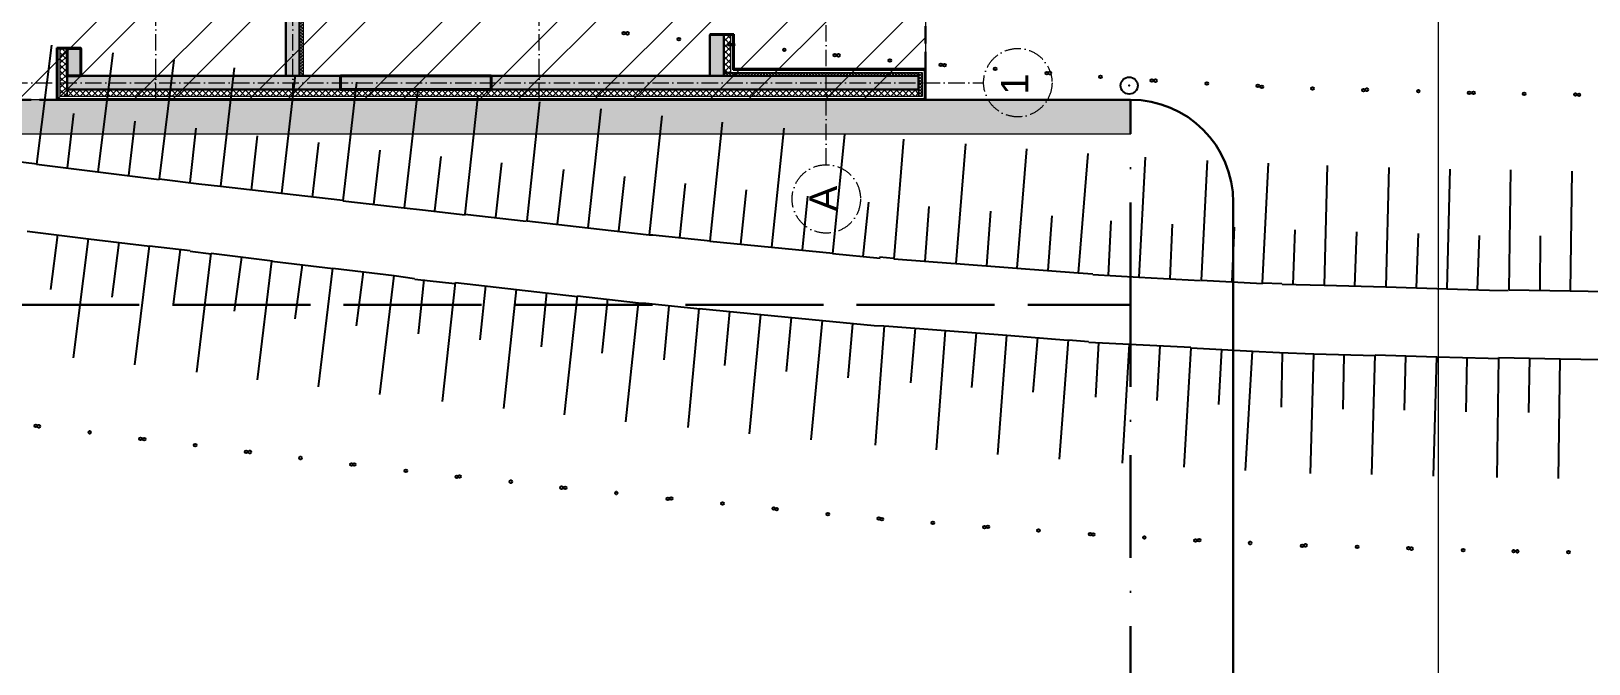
# Model space of a CAD drawing. Header units: millimetres. Extents: x 1353783 to 6492029790, y -7276956 to -512500.
# Drawn here: x 9954548 to 9959102, y -2839358 to -2837507 of the extents above; entities that cross this region are included whole.
import ezdxf

# ---------------------------------------------------------------- set-up
doc = ezdxf.new("R2010")
doc.units = ezdxf.units.MM
for name, pattern in [('( Dashed )', [0.75, 0.5, -0.25]), ('482 Границы районов', [5, 3, -1, 0, -1]), ('ACAD_ISO10W100', [18, 12, -3, 0, -3]), ('CONTI', [0]), ('осевая', [50.800000000000004, 31.75, -6.35, 6.35, -6.35])]:
    doc.linetypes.add(name, pattern=pattern)
doc.layers.get('0').update_dxf_attribs({"lineweight": 5})
doc.layers.get('Defpoints').update_dxf_attribs({"color": 255})
for name, color, linetype, lineweight in [('!A-DIAFRAGM типовой', 142, 'Continuous', 0), ('7земля', 7, 'Continuous', 30), ('DIAFRAGM', 46, 'Continuous', 30), ('Hatch', 254, 'Continuous', 5), ('INSULATION', 81, 'Continuous', 5), ('А_Шахта', 190, 'Continuous', 20), ('ГП-Граница учасика ИЖС', 3, 'Continuous', 5), ('оси', 231, 'осевая', 9)]:
    doc.layers.add(name, color=color, linetype=linetype, lineweight=lineweight)
for name, color, linetype in [('PI_DTUNKNOWN', 250, 'CONTI'), ('SIT_LРЕЛЬЕФ', 7, 'CONTI'), ('Заливка', 7, 'Continuous'), ('РЕЛЬЕФ', 7, 'CONTI')]:
    doc.layers.add(name, color=color, linetype=linetype)
doc.styles.add('GOST Common', font='', dxfattribs={"height": 3})
doc.styles.get('GOST Common').set_extended_font_data('GOST Common')

# ---------------------------------------------------------------- blocks, each defined once
blk = doc.blocks.new('амвамвам')
at = {"lineweight": 30, "ltscale": 100, "true_color": 0x939598}
h = blk.add_hatch(color=252, dxfattribs=at)
h.dxf.hatch_style = 1
h.paths.add_polyline_path([(9742030.65074575, -3578642.915997515), (9742530.65074575, -3578642.915997515), (9742530.65074575, -3569022.919670768), (9728830.65492957, -3569022.919670766), (9728830.667146705, -3580672.919354988), (9725280.645847023, -3580672.919354986), (9725280.645847015, -3593422.918413457), (9745030.641692832, -3593422.918413449), (9745030.641692929, -3592923.334916862), (9725780.652775504, -3592923.334916856), (9725780.65617992, -3581172.921216084), (9729330.654902011, -3581172.918852236), (9729330.654902019, -3569522.919670766), (9742030.651035108, -3569522.496882061)])
h.paths.add_polyline_path([(9742030.651035093, -3581442.915997513), (9742530.651035093, -3581442.915997513), (9742530.651035093, -3586523.336293429), (9742030.652129896, -3586523.336293427)], flags=17)
at = {"color": 251, "lineweight": 15, "ltscale": 100, "true_color": 0x636466}
blk.add_lwpolyline([(9742030.65074575, -3578642.915997515), (9742530.65074575, -3578642.915997515), (9742530.65074575, -3569022.919670768), (9728830.65492957, -3569022.919670766), (9728830.667146705, -3580672.919354988), (9725280.645847023, -3580672.919354986), (9725280.645847015, -3593422.918413457), (9745030.641692832, -3593422.918413449), (9745030.641692929, -3592923.334916862), (9725780.652775504, -3592923.334916856), (9725780.65617992, -3581172.921216084), (9729330.654902011, -3581172.918852236), (9729330.654902019, -3569522.919670766), (9742030.651035108, -3569522.496882061)], close=True, dxfattribs=at)
blk = doc.blocks.new('апрапрапрары')
at = {"layer": '!A-DIAFRAGM типовой', "lineweight": 0, "ltscale": 100, "true_color": 0x000000}
h = blk.add_hatch(color=18, dxfattribs=at)
h.dxf.hatch_style = 1
h.paths.add_polyline_path([(9762950.666445918, -3291176.586493582), (9763150.66644592, -3291176.586448957), (9763150.665553378, -3287176.589189355), (9762950.665553378, -3287176.589233981)])
h = blk.add_hatch(color=18, dxfattribs=at)
h.dxf.hatch_style = 1
h.paths.add_polyline_path([(9763150.665821139, -3290376.58383827), (9763150.665865766, -3290576.58383827), (9764350.66760699, -3290576.583570505), (9764350.667562364, -3290376.583570505)])
h = blk.add_hatch(color=18, dxfattribs=at)
h.dxf.hatch_style = 1
h.paths.add_polyline_path([(9763150.663738219, -3293376.588585836), (9762950.66373822, -3293376.588630463), (9762950.665132817, -3299626.588598399), (9763150.665132817, -3299626.588553772)])
h = blk.add_hatch(color=18, dxfattribs=at)
h.dxf.hatch_style = 1
h.paths.add_polyline_path([(9763150.66582114, -3296576.317386045), (9763150.665865768, -3296776.317386045), (9763750.665667567, -3296776.317252164), (9763750.66562294, -3296576.317252166)])
at = {"layer": 'Hatch', "lineweight": 40, "ltscale": 0.5, "true_color": 0x000000}
for points in [[(9763150.666198052, -3287176.589189353), (9763150.666198052, -3287376.589189355), (9763550.662597442, -3287376.589189355), (9763550.662597442, -3287176.589189355)], [(9763150.666111212, -3293376.588608149), (9762950.666111212, -3293376.588608149), (9762950.666111212, -3291176.586493582), (9763150.666111212, -3291176.586493582)]]:
    blk.add_hatch(color=18, dxfattribs=at).paths.add_polyline_path(points)
at = {"layer": 'INSULATION', "ltscale": 0.5, "true_color": 0x000000}
h = blk.add_hatch(dxfattribs=at)
h.set_pattern_fill('ANSI37', color=18, scale=20, angle=-90.00000000000001)
h.set_pattern_definition([(315, (9768486.899542946, -3287076.588054121), (44.90128060534578, 44.90128060534576), []), (44.99999999999999, (9768486.899542946, -3287076.588054121), (-44.90128060534575, 44.90128060534578), [])])
h.paths.add_polyline_path([(9763550.669943256, -3287076.58805412), (9763550.669943256, -3287176.588054121), (9762850.664600413, -3287176.588054121), (9762850.664600413, -3287076.588054121)])
h = blk.add_hatch(dxfattribs=at)
h.set_pattern_fill('ANSI37', color=18, scale=20)
h.set_pattern_definition([(44.99999999999999, (9762850.664600413, -3293440.348149012), (-44.90128060534578, 44.90128060534577), []), (135, (9762850.664600413, -3293440.348149012), (-44.90128060534577, -44.90128060534576), [])])
h.paths.add_polyline_path([(9762850.664600413, -3287176.588054121), (9762950.664600413, -3287176.588054121), (9762950.664600413, -3299626.588573663), (9762850.664600413, -3299626.588573663)])
h = blk.add_hatch(dxfattribs=at)
h.set_pattern_fill('ANSI37', color=18, scale=9.999997768927232, angle=-90.00000000000006)
h.set_pattern_definition([(314.9999999999999, (9776618.424089354, -3290576.589730035), (22.45063529377169, 22.45063529377164), []), (44.99999999999995, (9776618.424089354, -3290576.589730035), (-22.45063529377164, 22.45063529377169), [])])
h.paths.add_polyline_path([(9769300.633700384, -3290576.589730036), (9769300.633700384, -3290626.589718881), (9763150.666317618, -3290626.590388296), (9763150.666317618, -3290576.590399451)])
h = blk.add_hatch(dxfattribs=at)
h.set_pattern_fill('ANSI37', color=18, scale=9.999997768927232, angle=-179.9999872161954)
h.set_pattern_definition([(225.0000127838046, (9763200.660448574, -3303494.717837282), (22.45064030294521, -22.45063028459701), []), (315.0000127838046, (9763200.660448574, -3303494.717837282), (22.450630284597, 22.45064030294521), [])])
h.paths.add_polyline_path([(9763200.65958552, -3299626.594031709), (9763150.659596676, -3299626.594042863), (9763150.658960722, -3296776.317386047), (9763200.658949569, -3296776.317374892)])
h = blk.add_hatch(dxfattribs=at)
h.set_pattern_fill('ANSI37', color=18, scale=20, angle=-90.00000000000001)
h.set_pattern_definition([(315, (9768886.903578412, -3296776.317363732), (44.90128060534578, 44.90128060534576), []), (44.99999999999999, (9768886.903578412, -3296776.317363732), (-44.90128060534575, 44.90128060534578), [])])
h.paths.add_polyline_path([(9763750.665656647, -3296776.317363732), (9763750.665656647, -3296876.317363732), (9763200.666278511, -3296876.317363732), (9763200.666278511, -3296776.317363732)])
h = blk.add_hatch(dxfattribs=at)
h.set_pattern_fill('ANSI37', color=18, scale=9.999997768927232, angle=89.99999999999994)
h.set_pattern_definition([(134.9999999999999, (9758982.540794838, -3299676.588562508), (-22.45063529377169, -22.45063529377165), []), (225, (9758982.540794838, -3299676.588562508), (22.45063529377165, -22.45063529377169), [])])
h.paths.add_polyline_path([(9762850.664600413, -3299676.588562508), (9762850.664600413, -3299626.588573663), (9763200.666073056, -3299626.588573662), (9763200.666073056, -3299676.588562506)])
at = {"layer": '7земля', "color": 18, "linetype": '( Dashed )', "lineweight": 30, "ltscale": 500, "true_color": 0x000000}
for p, q in [((9762800.459742254, -3287026.345248925), (9762800.665821142, -3283476.586262398)), ((9763250.66456382, -3299726.588612714), (9785750.66479631, -3299726.052371961))]:
    blk.add_line(p, q, dxfattribs=at)
at = {"layer": '7земля', "color": 18, "lineweight": 30, "ltscale": 100, "true_color": 0x000000}
for p, q in [((9763560.677698012, -3287026.104137034), (9762800.665821139, -3287026.345183565)), ((9762800.665821139, -3287026.345183565), (9762800.665821139, -3299726.588612714)), ((9763550.676707037, -3287036.374227214), (9762810.665821139, -3287036.345265611)), ((9762810.665821139, -3287036.345265611), (9762810.665821139, -3299716.588612714)), ((9763550.663179476, -3287376.568482357), (9763550.676707037, -3287036.374227214)), ((9763560.66320545, -3287376.29927504), (9763560.677698012, -3287026.104137034)), ((9763750.665661748, -3296916.317363732), (9763750.66400045, -3296576.317252173)), ((9763760.665656645, -3296926.317363732), (9763760.665682152, -3296576.317697232)), ((9763240.664560799, -3299716.588612714), (9763240.663623566, -3296916.317363734)), ((9763240.663623566, -3296916.317363734), (9763750.665661748, -3296916.317363732)), ((9763250.66456382, -3299726.588612714), (9763250.663626589, -3296926.317363734)), ((9763250.663626589, -3296926.317363734), (9763760.665656645, -3296926.317363732)), ((9762800.665821139, -3299726.588612714), (9763250.66456382, -3299726.588612714)), ((9762810.665821139, -3299716.588612714), (9763240.664560799, -3299716.588612714))]:
    blk.add_line(p, q, dxfattribs=at)
at = {"layer": 'DIAFRAGM', "color": 18, "ltscale": 0.5, "true_color": 0x000000}
for points in [[(9762950.666445918, -3291176.586493582), (9763150.66644592, -3291176.586448957), (9763150.665553378, -3287176.589189355), (9762950.665553378, -3287176.589233981)], [(9763150.665821139, -3290376.58383827), (9763150.665865766, -3290576.58383827), (9764350.66760699, -3290576.583570505), (9764350.667562364, -3290376.583570505)], [(9763150.663738219, -3293376.588585836), (9762950.66373822, -3293376.588630463), (9762950.665132817, -3299626.588598399), (9763150.665132817, -3299626.588553772)], [(9763150.66582114, -3296576.317386045), (9763150.665865768, -3296776.317386045), (9763750.665667567, -3296776.317252164), (9763750.66562294, -3296576.317252166)]]:
    blk.add_lwpolyline(points, close=True, dxfattribs=at)
at = {"layer": 'Hatch', "color": 18, "lineweight": 40, "ltscale": 0.5, "true_color": 0x000000}
for points in [[(9763150.666198052, -3287176.589189353), (9763150.666198052, -3287376.589189355), (9763550.662597442, -3287376.589189355), (9763550.662597442, -3287176.589189355)], [(9763150.666111212, -3293376.588608149), (9762950.666111212, -3293376.588608149), (9762950.666111212, -3291176.586493582), (9763150.666111212, -3291176.586493582)]]:
    blk.add_lwpolyline(points, close=True, dxfattribs=at)
at = {"layer": 'INSULATION', "color": 18, "ltscale": 0.5, "true_color": 0x000000}
for points in [[(9763550.669943256, -3287076.58805412), (9763550.669943256, -3287176.588054121), (9762850.664600413, -3287176.588054121), (9762850.664600413, -3287076.588054121)], [(9762850.664600413, -3287176.588054121), (9762950.664600413, -3287176.588054121), (9762950.664600413, -3299626.588573663), (9762850.664600413, -3299626.588573663)], [(9769300.633700384, -3290576.589730036), (9769300.633700384, -3290626.589718881), (9763150.666317618, -3290626.590388296), (9763150.666317618, -3290576.590399451)], [(9763200.65958552, -3299626.594031709), (9763150.659596676, -3299626.594042863), (9763150.658960722, -3296776.317386047), (9763200.658949569, -3296776.317374892)], [(9763750.665656647, -3296776.317363732), (9763750.665656647, -3296876.317363732), (9763200.666278511, -3296876.317363732), (9763200.666278511, -3296776.317363732)], [(9762850.664600413, -3299676.588562508), (9762850.664600413, -3299626.588573663), (9763200.666073056, -3299626.588573662), (9763200.666073056, -3299676.588562506)]]:
    blk.add_lwpolyline(points, close=True, dxfattribs=at)
at = {"layer": 'А_Шахта', "color": 18, "lineweight": 5, "true_color": 0x000000}
blk.add_line((9763550.671191648, -3287176.594290975), (9763550.668694865, -3287276.594290943), dxfattribs=at)
at = {"layer": 'оси', "color": 251, "linetype": 'ACAD_ISO10W100', "lineweight": 13, "ltscale": 20, "true_color": 0x636466}
for p, q in [((9763050.664563822, -3283476.582848693), (9763050.66456382, -3300576.618573447)), ((9762800.665821139, -3288476.588290823), (9786200.66456383, -3288476.588290823)), ((9762800.665821139, -3290476.583916367), (9769550.664558131, -3290476.583653449)), ((9762800.665821139, -3294076.587331335), (9786050.664727785, -3294076.582143432)), ((9761850.643237945, -3298276.587811084), (9786200.66456383, -3298276.587811085))]:
    blk.add_line(p, q, dxfattribs=at)
for centre in [(9761350.643216252, -3298276.587811084), (9763050.66456382, -3301076.618573447)]:
    blk.add_circle(centre, 499.9999999999999, dxfattribs=at)
at = {"layer": 'оси', "color": 251, "linetype": 'ACAD_ISO10W100', "lineweight": 13, "ltscale": 20, "true_color": 0x636466, "char_height": 399.9999999999999, "width": 158.3999999999998, "attachment_point": 2, "line_spacing_factor": 1.016949152542373, "style": 'GOST Common'}
for s, insert in [('{\\fArial|b0|i0|c204|p34;А}', (9761356.279046949, -3298030.705494224)), ('{\\fArial|b0|i0|c204|p34;1}', (9763030.532723047, -3300830.736256589))]:
    blk.add_mtext(s, dxfattribs=dict(at, insert=insert))
blk = doc.blocks.new('оо')
at = {"layer": 'PI_DTUNKNOWN', "color": 9, "true_color": 0xc7c8ca}
blk.add_circle((222712.0834596913, -3431719.871817344), 0.125, dxfattribs=at)
blk.add_point((222712.0834596913, -3431719.871817344), dxfattribs=at)
at = {"layer": 'SIT_LРЕЛЬЕФ', "color": 9, "true_color": 0xc7c8ca}
for p, q in [((222697.2634596913, -3431714.491817344), (222696.5234596914, -3431716.081817344)), ((222698.0834596913, -3431714.871817344), (222697.3434596913, -3431716.461817344)), ((222698.9034596914, -3431715.241817344), (222698.1634596914, -3431716.831817344)), ((222697.2634596913, -3431715.541817344), (222696.9334596913, -3431716.271817344)), ((222699.7034596913, -3431715.621817344), (222698.9834596913, -3431717.211817344)), ((222695.9334596913, -3431715.801817344), (222696.5334596914, -3431716.081817344)), ((222698.0834596913, -3431715.921817344), (222697.7534596913, -3431716.651817343)), ((222700.5234596914, -3431715.991817344), (222699.8034596913, -3431717.581817344)), ((222696.5234596914, -3431716.081817344), (222697.3434596913, -3431716.461817344)), ((222697.3434596913, -3431716.461817344), (222698.1634596914, -3431716.841817344)), ((222698.9034596914, -3431716.291817344), (222698.5734596913, -3431717.021817344)), ((222701.3434596913, -3431716.371817344), (222700.6234596913, -3431717.961817344)), ((222699.7234596913, -3431716.671817344), (222699.3934596914, -3431717.401817343)), ((222698.1634596914, -3431716.831817344), (222698.6934596913, -3431717.081817344)), ((222702.1634596914, -3431716.741817344), (222701.4434596913, -3431718.331817344)), ((222696.0934596913, -3431716.971817343), (222696.9134596914, -3431717.351817343)), ((222698.6934596913, -3431717.081817344), (222698.9834596913, -3431717.211817344)), ((222700.5434596914, -3431717.041817344), (222700.2134596913, -3431717.771817344)), ((222702.9734596913, -3431717.091817344), (222702.2634596913, -3431718.691817343)), ((222696.1634596914, -3431717.891817343), (222696.5034596913, -3431717.161817344)), ((222696.1734596913, -3431718.941817343), (222696.9134596914, -3431717.351817343)), ((222696.9134596914, -3431717.351817343), (222697.7334596913, -3431717.731817344)), ((222698.9834596913, -3431717.211817344), (222699.8034596913, -3431717.581817344)), ((222696.9834596913, -3431718.271817344), (222697.3234596913, -3431717.541817344)), ((222699.8034596913, -3431717.581817344), (222700.6234596913, -3431717.951817344)), ((222701.3634596913, -3431717.421817344), (222701.0334596914, -3431718.151817343)), ((222703.8034596913, -3431717.461817344), (222703.0934596913, -3431719.061817344)), ((222696.9934596913, -3431719.311817344), (222697.7334596913, -3431717.721817343)), ((222697.7334596913, -3431717.721817343), (222698.2734596914, -3431717.971817343)), ((222702.1834596913, -3431717.781817344), (222701.8534596913, -3431718.511817344)), ((222697.8034596913, -3431718.641817343), (222698.1434596914, -3431717.911817344)), ((222698.2734596914, -3431717.981817344), (222698.5534596913, -3431718.111817343)), ((222700.6234596913, -3431717.961817344), (222701.4434596913, -3431718.331817344)), ((222704.6234596913, -3431717.831817344), (222703.9134596914, -3431719.431817343)), ((222697.8234596913, -3431719.691817343), (222698.5534596913, -3431718.101817343)), ((222698.5534596913, -3431718.101817343), (222699.3734596913, -3431718.481817344)), ((222703.0034596913, -3431718.141817343), (222702.6734596913, -3431718.871817344)), ((222705.4434596913, -3431718.201817344), (222704.7334596913, -3431719.801817344)), ((222698.6234596913, -3431719.011817344), (222698.9634596913, -3431718.291817344)), ((222698.6334596913, -3431720.071817343), (222699.3634596913, -3431718.481817344)), ((222699.3634596913, -3431718.481817344), (222700.1834596913, -3431718.861817343)), ((222701.4434596913, -3431718.331817344), (222701.6934596913, -3431718.441817343)), ((222701.6934596913, -3431718.441817343), (222702.2634596913, -3431718.701817344)), ((222703.8334596913, -3431718.511817344), (222703.5034596913, -3431719.241817344)), ((222699.4334596913, -3431719.391817343), (222699.7734596914, -3431718.671817344)), ((222702.2634596913, -3431718.691817343), (222703.0834596913, -3431719.061817344)), ((222706.2534596913, -3431718.561817344), (222705.5534596913, -3431720.161817344)), ((222699.4534596913, -3431720.441817343), (222700.1834596913, -3431718.851817343)), ((222700.1834596913, -3431718.851817343), (222701.0034596913, -3431719.231817344)), ((222704.6534596914, -3431718.881817344), (222704.3234596913, -3431719.611817343)), ((222707.0834596913, -3431718.921817344), (222706.3834596913, -3431720.521817344)), ((222700.2534596913, -3431719.761817344), (222700.5934596913, -3431719.041817344)), ((222703.0934596913, -3431719.061817344), (222703.9134596914, -3431719.431817343)), ((222700.2734596914, -3431720.821817343), (222701.0034596913, -3431719.231817344)), ((222701.0034596913, -3431719.231817344), (222701.2734596914, -3431719.361817343)), ((222701.0834596913, -3431720.151817343), (222701.4034596914, -3431719.421817344)), ((222701.2734596914, -3431719.371817344), (222701.8134596913, -3431719.611817343)), ((222705.4634596913, -3431719.251817344), (222705.1434596914, -3431719.981817344)), ((222707.9034596914, -3431719.281817344), (222707.2034596913, -3431720.881817344)), ((222701.1134596913, -3431721.201817344), (222701.8234596913, -3431719.601817343)), ((222701.8234596913, -3431719.601817343), (222702.6434596914, -3431719.971817343)), ((222703.9134596914, -3431719.431817343), (222704.7334596913, -3431719.801817344)), ((222706.2834596914, -3431719.611817343), (222705.9634596913, -3431720.341817344)), ((222708.7034596913, -3431719.611817343), (222708.0334596914, -3431721.231817344)), ((222701.9134596914, -3431720.511817344), (222702.2334596913, -3431719.781817344)), ((222704.7334596913, -3431719.801817344), (222704.7834596914, -3431719.821817343)), ((222704.7834596914, -3431719.821817343), (222705.5634596913, -3431720.161817344)), ((222701.9334596913, -3431721.571817343), (222702.6434596914, -3431719.971817343)), ((222702.6434596914, -3431719.971817343), (222703.4634596913, -3431720.341817344)), ((222707.1134596913, -3431719.971817343), (222706.7934596914, -3431720.701817344)), ((222709.5434596914, -3431719.951817344), (222708.8734596913, -3431721.571817343)), ((222702.7334596913, -3431720.881817344), (222703.0534596913, -3431720.151817343)), ((222702.7534596913, -3431721.931817343), (222703.4634596913, -3431720.331817344)), ((222703.4634596913, -3431720.331817344), (222704.2834596914, -3431720.701817344)), ((222705.5534596913, -3431720.161817344), (222706.3834596913, -3431720.521817344)), ((222707.9334596913, -3431720.331817344), (222707.6134596913, -3431721.061817344)), ((222710.3734596913, -3431720.291817344), (222709.7034596913, -3431721.911817344)), ((222703.5534596913, -3431721.241817344), (222703.8734596913, -3431720.511817344)), ((222706.3834596913, -3431720.521817344), (222707.2134596913, -3431720.881817344)), ((222703.5734596913, -3431722.301817344), (222704.2834596914, -3431720.701817344)), ((222704.2834596914, -3431720.701817344), (222704.3834596913, -3431720.741817344)), ((222704.3834596913, -3431720.741817344), (222705.1134596913, -3431721.061817344)), ((222708.7534596913, -3431720.661817344), (222708.4534596913, -3431721.401817343)), ((222711.2034596913, -3431720.631817344), (222710.5334596914, -3431722.251817344)), ((222704.3834596913, -3431721.611817343), (222704.6934596913, -3431720.881817344)), ((222707.2034596913, -3431720.881817344), (222707.8434596913, -3431721.161817344)), ((222709.5934596913, -3431721.001817344), (222709.2934596914, -3431721.741817344)), ((222711.9834596913, -3431720.941817343), (222711.3634596913, -3431722.581817344)), ((222704.4134596914, -3431722.661817344), (222705.1034596913, -3431721.051817344)), ((222705.1034596913, -3431721.051817344), (222705.9334596913, -3431721.411817344)), ((222705.2034596913, -3431721.961817344), (222705.5134596913, -3431721.231817344)), ((222707.8434596913, -3431721.141817343), (222708.0334596914, -3431721.221817343)), ((222708.0334596914, -3431721.231817344), (222708.8634596913, -3431721.571817343)), ((222705.2434596913, -3431723.021817344), (222705.9334596913, -3431721.411817344)), ((222705.9334596913, -3431721.411817344), (222706.7634596913, -3431721.771817344)), ((222710.4234596913, -3431721.341817344), (222710.1234596913, -3431722.081817344)), ((222712.8334596913, -3431721.261817344), (222712.2134596913, -3431722.901817343)), ((222706.0334596914, -3431722.321817343), (222706.3434596913, -3431721.591817344)), ((222708.8734596913, -3431721.571817343), (222709.7034596913, -3431721.911817344)), ((222711.2234596913, -3431721.671817344), (222710.9434596913, -3431722.421817344)), ((222713.6734596913, -3431721.571817343), (222713.0534596913, -3431723.211817344)), ((222706.0734596913, -3431723.381817344), (222706.7634596913, -3431721.771817344)), ((222706.7634596913, -3431721.771817344), (222707.4634596913, -3431722.071817343)), ((222709.7034596913, -3431721.911817344), (222710.5334596914, -3431722.251817344)), ((222714.4834596913, -3431721.871817344), (222713.9034596914, -3431723.521817344)), ((222706.8634596913, -3431722.681817343), (222707.1734596913, -3431721.951817344)), ((222706.9434596913, -3431723.741817344), (222707.6034596913, -3431722.121817344)), ((222707.4634596913, -3431722.071817343), (222707.5934596913, -3431722.121817344)), ((222707.6034596913, -3431722.121817344), (222708.4334596913, -3431722.461817344)), ((222712.0634596913, -3431721.991817344), (222711.7834596914, -3431722.741817344)), ((222707.7134596913, -3431723.031817344), (222708.0234596914, -3431722.291817344)), ((222710.5334596914, -3431722.251817344), (222710.7334596913, -3431722.331817344)), ((222710.7334596913, -3431722.341817344), (222711.3634596913, -3431722.581817344)), ((222712.9134596914, -3431722.311817344), (222712.6334596913, -3431723.061817344)), ((222715.3334596913, -3431722.171817344), (222714.7534596913, -3431723.821817343)), ((222707.7734596914, -3431724.081817344), (222708.4334596913, -3431722.461817344)), ((222708.4334596913, -3431722.461817344), (222709.2634596913, -3431722.801817344)), ((222711.3634596913, -3431722.581817344), (222712.2034596913, -3431722.901817343)), ((222716.1734596913, -3431722.471817343), (222715.5934596913, -3431724.121817344)), ((222708.5434596914, -3431723.371817344), (222708.8534596913, -3431722.631817344)), ((222708.6034596913, -3431724.421817344), (222709.2634596913, -3431722.801817344)), ((222709.2634596913, -3431722.801817344), (222710.0934596913, -3431723.141817343)), ((222713.7434596913, -3431722.621817344), (222713.4734596913, -3431723.371817344)), ((222717.0134596913, -3431722.751817344), (222716.4534596913, -3431724.411817344)), ((222709.3734596913, -3431723.711817344), (222709.6834596913, -3431722.971817343)), ((222712.2134596913, -3431722.901817343), (222713.0534596913, -3431723.221817343)), ((222714.5934596913, -3431722.921817344), (222714.3234596913, -3431723.671817344)), ((222717.8634596913, -3431723.041817344), (222717.3034596913, -3431724.701817344)), ((222709.4434596913, -3431724.761817344), (222710.1034596913, -3431723.141817343)), ((222710.1034596913, -3431723.141817343), (222710.3734596913, -3431723.251817344)), ((222710.3734596913, -3431723.261817344), (222710.9334596913, -3431723.471817343)), ((222713.0534596913, -3431723.211817344), (222713.3234596913, -3431723.311817344)), ((222715.4434596913, -3431723.221817343), (222715.1734596913, -3431723.971817343)), ((222710.2234596913, -3431724.061817344), (222710.5134596913, -3431723.311817344)), ((222710.3034596913, -3431725.101817343), (222710.9334596913, -3431723.471817343)), ((222710.9334596913, -3431723.471817343), (222711.7734596914, -3431723.791817344)), ((222713.3234596913, -3431723.321817343), (222713.9034596914, -3431723.521817344)), ((222713.9034596914, -3431723.521817344), (222714.7534596913, -3431723.821817343)), ((222716.2834596914, -3431723.521817344), (222716.0134596913, -3431724.271817344)), ((222711.0634596913, -3431724.381817344), (222711.3534596913, -3431723.631817344)), ((222711.1434596913, -3431725.431817343), (222711.7734596914, -3431723.801817344)), ((222711.7734596914, -3431723.801817344), (222712.6134596913, -3431724.121817344)), ((222711.9034596914, -3431724.711817344), (222712.1934596913, -3431723.961817344)), ((222714.7534596913, -3431723.821817343), (222715.6034596913, -3431724.121817344)), ((222717.1334596913, -3431723.801817344), (222716.8834596913, -3431724.551817344)), ((222711.9834596913, -3431725.751817344), (222712.6134596913, -3431724.121817344)), ((222712.6134596913, -3431724.121817344), (222712.9834596913, -3431724.261817344)), ((222715.5934596913, -3431724.121817344), (222716.1834596913, -3431724.331817344)), ((222712.7634596913, -3431725.031817344), (222713.0234596914, -3431724.281817344)), ((222712.8734596913, -3431726.081817344), (222713.4534596913, -3431724.431817343)), ((222712.9834596913, -3431724.261817344), (222713.4534596913, -3431724.431817343)), ((222713.4534596913, -3431724.431817343), (222714.3034596913, -3431724.731817344)), ((222716.1834596913, -3431724.331817344), (222716.4434596913, -3431724.421817344)), ((222716.4534596913, -3431724.411817344), (222717.3034596913, -3431724.701817344)), ((222713.6134596913, -3431725.331817344), (222713.8734596913, -3431724.581817344)), ((222713.7234596913, -3431726.371817344), (222714.3034596913, -3431724.721817343)), ((222714.3034596913, -3431724.721817343), (222715.1534596914, -3431725.021817344)), ((222714.4634596913, -3431725.621817344), (222714.7234596913, -3431724.871817344)), ((222717.3034596913, -3431724.701817344), (222718.1534596914, -3431724.991817344)), ((222714.5734596913, -3431726.671817344), (222715.1534596914, -3431725.021817344)), ((222715.1534596914, -3431725.021817344), (222715.8634596913, -3431725.271817344)), ((222715.3134596913, -3431725.921817344), (222715.5734596913, -3431725.171817344)), ((222715.4534596913, -3431726.971817343), (222716.0134596913, -3431725.311817344)), ((222715.8634596913, -3431725.271817344), (222716.0034596913, -3431725.321817343)), ((222716.0134596913, -3431725.311817344), (222716.8634596913, -3431725.601817343)), ((222716.1834596913, -3431726.211817344), (222716.4434596913, -3431725.451817344)), ((222716.3034596913, -3431727.261817344), (222716.8634596913, -3431725.601817343)), ((222716.8634596913, -3431725.601817343), (222717.7134596913, -3431725.891817343))]:
    blk.add_line(p, q, dxfattribs=at)
for centre in [(222705.2834596914, -3431716.881817344), (222705.3334596913, -3431716.901817343), (222706.0234596914, -3431717.211817344), (222706.7034596913, -3431717.511817344), (222706.7534596913, -3431717.531817344), (222707.4434596913, -3431717.831817344), (222708.1234596913, -3431718.131817344), (222708.1734596913, -3431718.151817343), (222708.8634596913, -3431718.451817344), (222709.5534596913, -3431718.741817344), (222709.6034596913, -3431718.761817344), (222710.2934596914, -3431719.041817344), (222710.9934596913, -3431719.331817344), (222711.0334596914, -3431719.341817344), (222711.7234596913, -3431719.621817344), (222695.3434596913, -3431719.721817343), (222695.3834596913, -3431719.741817344), (222696.0634596913, -3431720.051817344), (222712.4234596913, -3431719.901817343), (222712.4734596913, -3431719.921817344), (222713.1734596913, -3431720.191817343), (222696.7434596913, -3431720.371817344), (222696.7934596914, -3431720.391817343), (222713.8734596913, -3431720.451817344), (222713.9234596913, -3431720.481817344), (222697.4734596913, -3431720.701817344), (222714.6234596913, -3431720.731817344), (222698.1534596914, -3431721.021817344), (222715.3234596913, -3431720.981817344), (222715.3734596913, -3431720.991817344), (222698.2034596913, -3431721.041817344), (222716.0834596913, -3431721.241817344), (222698.8834596913, -3431721.351817343), (222716.7834596914, -3431721.491817344), (222699.5634596913, -3431721.671817344), (222699.6034596913, -3431721.681817343), (222716.8434596913, -3431721.511817344), (222717.5434596914, -3431721.751817344), (222700.2934596914, -3431722.001817344), (222718.2534596913, -3431721.991817344), (222718.3034596913, -3431722.011817344), (222700.9734596913, -3431722.311817344), (222701.0134596913, -3431722.321817343), (222701.7034596913, -3431722.621817344), (222702.3834596913, -3431722.931817343), (222702.4334596913, -3431722.951817344), (222703.1234596913, -3431723.251817344), (222703.8134596913, -3431723.561817344), (222703.8634596913, -3431723.571817343), (222704.5534596913, -3431723.871817344), (222705.2434596913, -3431724.171817344), (222705.2834596914, -3431724.191817343), (222705.9734596913, -3431724.491817344), (222706.6634596914, -3431724.781817344), (222706.7034596913, -3431724.801817344), (222707.3934596913, -3431725.081817344), (222708.0934596913, -3431725.371817344), (222708.1434596913, -3431725.381817344), (222708.8334596913, -3431725.661817344), (222709.5334596914, -3431725.941817343), (222709.5734596913, -3431725.961817344), (222710.2734596914, -3431726.231817344), (222710.9734596913, -3431726.501817344), (222711.0234596914, -3431726.511817344), (222711.7234596913, -3431726.781817344), (222712.4334596913, -3431727.051817344), (222712.4834596913, -3431727.061817344), (222713.1934596913, -3431727.311817344), (222713.9034596914, -3431727.561817344), (222713.9434596913, -3431727.581817344), (222714.6534596914, -3431727.831817344), (222715.3534596913, -3431728.071817343), (222715.4034596914, -3431728.091817344), (222716.1134596913, -3431728.331817344)]:
    blk.add_circle(centre, 0.02, dxfattribs=at)

msp = doc.modelspace()

# ---------------------------------------------------------------- hatches: boundary and pattern name
at = {"layer": 'Заливка', "lineweight": 13, "ltscale": 100, "true_color": 0xffb3ff}
h = msp.add_hatch(dxfattribs=at)
h.set_pattern_fill('ANSI32', color=211, scale=25)
h.set_pattern_definition([(45, (298297.5624475367, -33478.68024957506), (-168.3798022700466, 168.3798022700466), []), (45, (298409.8156975367, -33478.68024957506), (-168.3798022700466, 168.3798022700466), [])])
h.paths.add_polyline_path([(9954622.398900675, -2833027.907358623), (9957162.425822627, -2833024.764161328), (9957162.425822627, -2837707.99138719), (9953912.261823248, -2837707.990752332), (9953912.398707941, -2835357.907531076), (9954622.39845236, -2835357.907194917)])

# ---------------------------------------------------------------- linework, layer by layer
at = {"layer": 'Defpoints', "lineweight": 0, "ltscale": 100}
msp.add_lwpolyline([(9958662.359783825, -2852430.041580292), (9958662.359783862, -2791201.406971793, -0.4142136825218612), (9960162.360399183, -2789701.406971794), (9990896.6699953, -2789701.419579177)], format="xyb", dxfattribs=at)
at = {"layer": 'ГП-Граница учасика ИЖС', "color": 94, "linetype": '482 Границы районов', "lineweight": 30, "ltscale": 100}
for points in [[(9957762.364564752, -2834851.98872971), (9957762.36518811, -2831612.254945409), (9952562.36518811, -2831612.253944878), (9952562.363899786, -2838307.989994795), (9957762.363899784, -2838307.990995326), (9957762.364015233, -2837707.991502622)], [(9957762.363276431, -2841547.724694171), (9957762.363899786, -2838307.990995325), (9952562.363899786, -2838307.989994796), (9952562.362611461, -2845003.726044712), (9957762.36261146, -2845003.727045242), (9957762.362726906, -2844403.72755254)]]:
    msp.add_lwpolyline(points, dxfattribs=at)
at = {"layer": 'ГП-Граница учасика ИЖС', "color": 251, "lineweight": 30, "ltscale": 100}
msp.add_lwpolyline([(9956922.363140272, -2837707.991340998), (9957762.364015218, -2837707.991502623, -0.414213562373095), (9958062.363957494, -2838007.991560346), (9958062.363030901, -2842823.727379295, -0.414213562373095), (9957762.36297318, -2843123.727321572), (9956922.362535695, -2843123.727159948)], format="xyb", dxfattribs=at)
at = {"layer": 'Заливка', "color": 211, "lineweight": 13, "ltscale": 100, "true_color": 0xffb3ff}
msp.add_lwpolyline([(9954622.398900675, -2833027.907358623), (9957162.425822627, -2833024.764161328), (9957162.425822627, -2837707.99138719), (9953912.261823248, -2837707.990752332), (9953912.398707941, -2835357.907531076), (9954622.39845236, -2835357.907194917)], close=True, dxfattribs=at)

# ---------------------------------------------------------------- block references
at = {"color": 1, "lineweight": 30}
for name, p, xscale, yscale, zscale, rotation in [('амвамвам', (8008756.432392774, -2119122.94911043), 0.1999999999999998, 0.1999999999999998, 0.1999999999999998, 359.9999889757423), ('апрапрапрары', (9297216.759519465, -4790267.997571682), 0.1999999999999999, 0.1999999999999999, 0.1999999999999999, 89.99998897575162)]:
    msp.add_blockref(name, p, dxfattribs=dict(at, xscale=xscale, yscale=yscale, zscale=zscale, rotation=rotation))
at = {"layer": 'РЕЛЬЕФ', "color": 240, "lineweight": 30, "true_color": 0xed1f24, "xscale": 200.0000000000001, "yscale": 200.0000000000001, "zscale": 200.0000000000001, "rotation": 17.80578495452471}
msp.add_blockref('оо', (-242329120.9759156, 637008728.1453253), dxfattribs=at)

doc.saveas('drawing.dxf')
